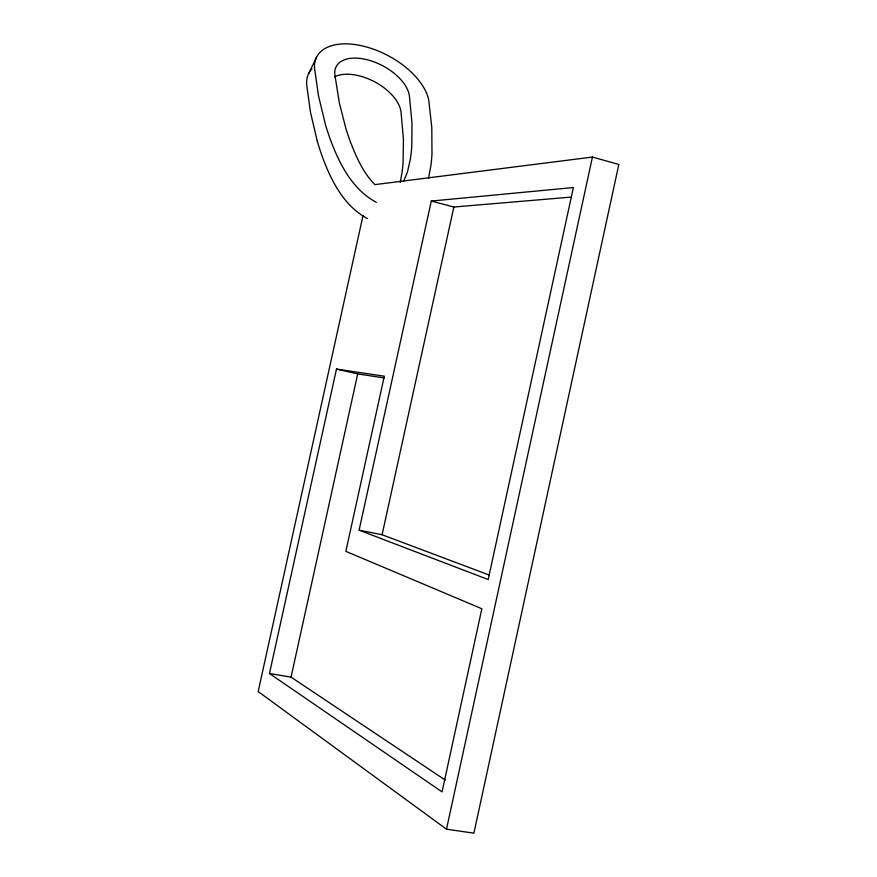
<?xml version="1.0" encoding="UTF-8"?>
<svg xmlns="http://www.w3.org/2000/svg" width="877" height="877" viewBox="0 0 877 877"><rect width="100%" height="100%" fill="white"/><g stroke="black" fill="none" stroke-linecap="round" stroke-linejoin="round"><path stroke-width="1.32" d="M446.503 829.193L592.435 157.06L618.822 164.47L473.898 833.15L446.503 829.193L258.178 691.558L363.001 215.621M445.264 780.081L291.054 677.143L357.706 373.92L384.279 377.932M359.11 530.179L431.287 201.063L573.383 187.535L488.193 579.533L359.11 530.179L382.098 534.74L489.366 575.104M382.098 534.74L453.858 207.027L570.916 197.117M269.469 673.514L336.483 369.085L384.301 376.189L345.856 551.359L481.846 608.748L442.052 791.887L269.469 673.514L291.054 677.143M400.219 182.339L401.973 172.922A424.238 244.31 21 0 0 403.091 162.442L403.431 139.147L401.019 111.949A40.342 22.506 27.8 0 0 374.468 81.714A40.342 22.506 27.8 0 0 334.499 76.858M428.535 178.283L430.98 165.019A452.488 257.805 21.1 0 0 431.977 153.957L431.802 127.571L428.864 100.943A62.311 34.324 27.8 0 0 367.09 47.139A62.311 34.324 27.8 0 0 314.547 68.373L318.515 95.922L325.488 124.742A383.249 203.924 33.1 0 0 330.333 139.487C339.432 163.922 352.357 189.596 376.365 202.324M308.638 73.69L316.476 57.356M403.705 181.177L407.487 171.848L410.458 158.518A418.241 238.116 21.3 0 0 411.762 146.426L411.993 123.186L409.427 96.042A40.627 22.374 27.8 0 0 369.031 60.239A40.627 22.374 27.8 0 0 334.861 74.808L339.333 102.861L345.823 128.272A361.971 192.392 33.1 0 0 350.504 142.151C356.457 157.345 363.199 172.966 374.95 184.619L592.435 157.06M336.483 369.085L357.706 373.92M431.287 201.063L453.858 207.027M367.562 218.636C343.663 205.963 330.958 180.3 322.045 155.942A380.629 205.13 33.1 0 1 317.299 141.197M317.288 141.197L310.491 112.355L306.665 84.751A61.872 34.51 27.8 0 1 310.962 70.017M311.434 69.458A61.872 34.51 27.8 0 1 311.927 68.91"/></g></svg>
